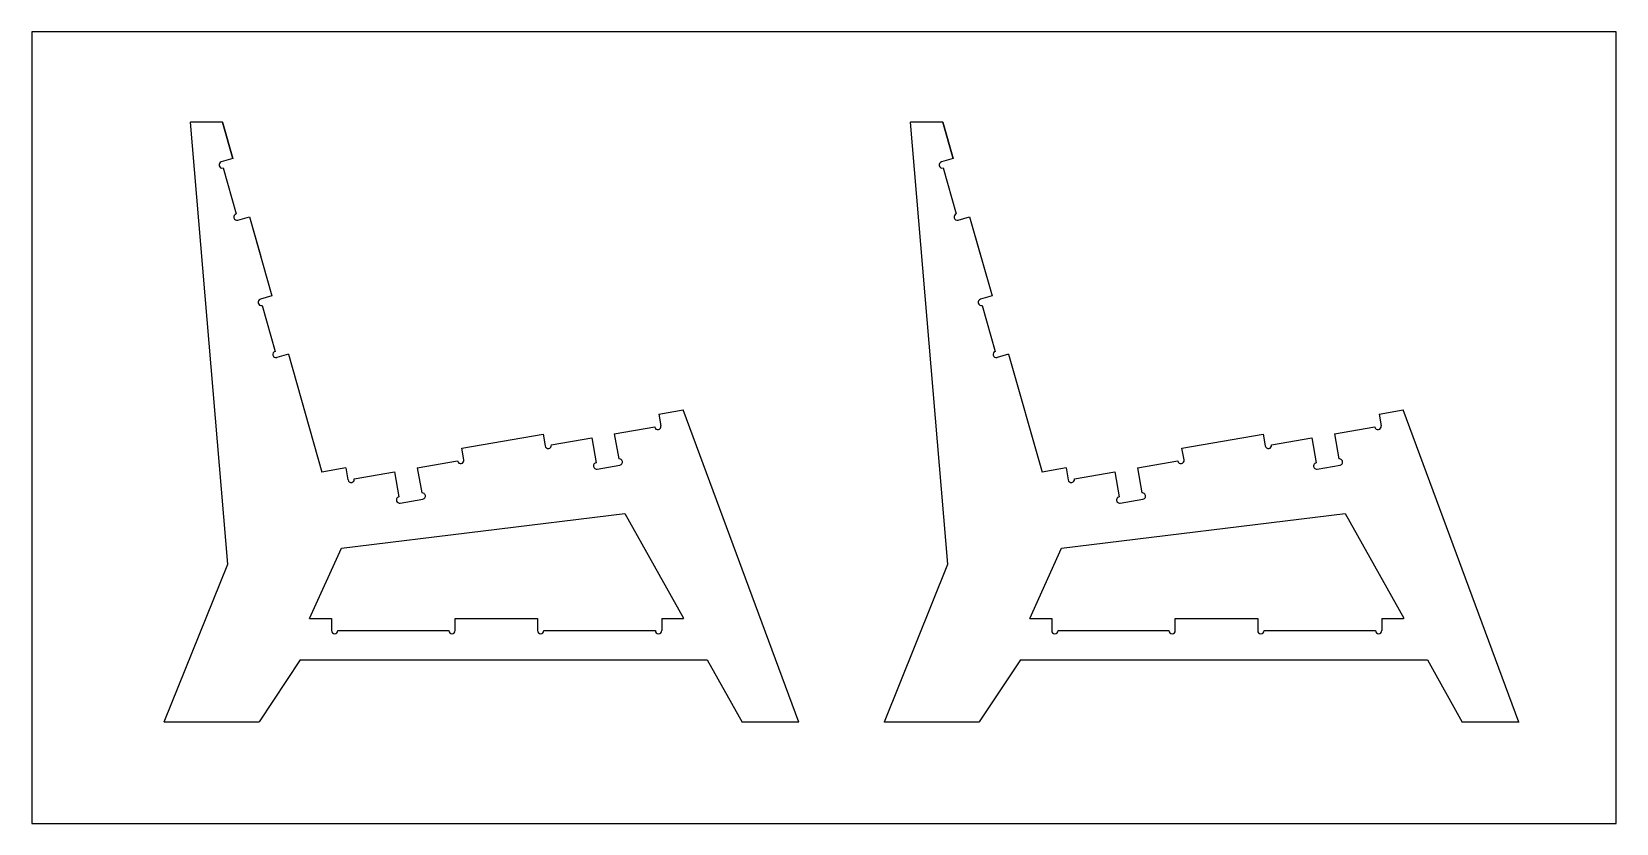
# Model space of a CAD drawing. Header units: millimetres. Extents: x 0 to 2500, y 0 to 1250.
import ezdxf

# ---------------------------------------------------------------- set-up
doc = ezdxf.new("R2010")
doc.units = ezdxf.units.MM
doc.header["$LTSCALE"] = 508
doc.header["$MEASUREMENT"] = 0
for name, color, linetype in [('0_BOARD_18mm_birch ply', 7, 'Continuous'), ('1_9.53mmTool_18mmDeep_Outside', 35, 'Continuous'), ('2_9.53mmTool_18mmDeep_Inside', 21, 'Continuous')]:
    doc.layers.add(name, color=color, linetype=linetype)

# ---------------------------------------------------------------- blocks, each defined once
blk = doc.blocks.new('profilo')
at = {"layer": '1_9.53mmTool_18mmDeep_Outside'}
for p, q in [((351.8, -323.5), (291.8, -323.5)), ((351.8, -323.5), (351.8, -342.5)), ((447.3, -323.5), (577.3, -323.5)), ((447.3, -323.5), (512.3, -323.5)), ((672.8, -323.5), (672.8, -342.5)), ((361.8, -342.5), (437.3, -342.5)), ((587.3, -342.5), (662.8, -342.5))]:
    blk.add_line(p, q, dxfattribs=at)
at = {"layer": '1_9.53mmTool_18mmDeep_Outside', "flags": 128}
blk.add_lwpolyline([(447.3, -342.5), (447.3, -323.5), (577.3, -323.5), (577.3, -342.5)], dxfattribs=at)
at = {"layer": '1_9.53mmTool_18mmDeep_Outside'}
for centre in [(356.8, -342.5), (442.3, -342.5), (582.3, -342.5), (667.8, -342.5)]:
    blk.add_arc(centre, 5, 180, 360, dxfattribs=at)
blk = doc.blocks.new('incavo')
at = {"layer": '2_9.53mmTool_18mmDeep_Inside'}
for p, q in [((508.8, 1219.6), (508.7, 1179.4)), ((545, 1219.5), (545.1, 1179.3)), ((508.7, 1169.4), (545.1, 1169.3))]:
    blk.add_line(p, q, dxfattribs=at)
for centre, start, end in [((508.7, 1174.4), 89.7911, 270), ((545.1, 1174.3), 270, 90.2089)]:
    blk.add_arc(centre, 5, start, end, dxfattribs=at)

msp = doc.modelspace()

# ---------------------------------------------------------------- linework, layer by layer
at = {"layer": '0_BOARD_18mm_birch ply', "flags": 128}
msp.add_lwpolyline([(0, 0), (2500, 0), (2500, 1250), (0, 1250), (0, 0)], dxfattribs=at)
at = {"layer": '1_9.53mmTool_18mmDeep_Outside'}
for p, q in [((405.1, 740.7), (457.9, 554.5)), ((1541.3, 740.7), (1594.1, 554.5)), ((989.5, 646.3), (1027.6, 652.9)), ((1210.2, 160), (1027.6, 652.9)), ((2125.7, 646.3), (2163.8, 652.9)), ((2346.4, 160), (2163.8, 652.9)), ((919.2, 614.9), (982.9, 625.8)), ((989.5, 646.3), (992.7, 627.5)), ((2055.4, 614.9), (2119.1, 625.8)), ((2125.7, 646.3), (2128.9, 627.5)), ((495.8, 561.1), (457.9, 554.5)), ((608.3, 561.2), (672, 572.2)), ((1632, 561.1), (1594.1, 554.5)), ((1744.5, 561.2), (1808.2, 572.2)), ((488.7, 434.5), (935.8, 489.3)), ((935.8, 489.3), (1028.4, 323.8)), ((1624.9, 434.5), (2072, 489.3)), ((2072, 489.3), (2164.6, 323.8)), ((438.5, 323.3), (488.7, 434.5)), ((1574.7, 323.3), (1624.9, 434.5)), ((438.5, 323.3), (473, 323.3)), ((473, 323.3), (473, 304.8)), ((473, 323.3), (473, 304.3)), ((483, 304.3), (658, 304.3)), ((668, 323.3), (798, 323.3)), ((808, 304.3), (983.9, 304.3)), ((993.9, 323.3), (993.9, 304.3)), ((993.9, 323.3), (1028.2, 323.3)), ((1028.2, 323.3), (1028.4, 323.8)), ((1574.7, 323.3), (1609.2, 323.3)), ((1609.2, 323.3), (1609.2, 304.8)), ((1609.2, 323.3), (1609.2, 304.3)), ((1619.2, 304.3), (1794.2, 304.3)), ((1804.2, 323.3), (1934.2, 323.3)), ((1944.2, 304.3), (2120.1, 304.3)), ((2130.1, 323.3), (2130.1, 304.3)), ((2130.1, 323.3), (2164.4, 323.3)), ((2164.4, 323.3), (2164.6, 323.8)), ((423.7, 258.3), (1065.1, 258.3)), ((1065.1, 258.3), (1065.8, 257.9)), ((1065.8, 257.9), (1120.8, 160)), ((1559.9, 258.3), (2201.3, 258.3)), ((2201.3, 258.3), (2202, 257.9)), ((2202, 257.9), (2257, 160)), ((209.1, 160.2), (209.1, 160.2)), ((1345.3, 160.2), (1345.3, 160.2))]:
    msp.add_line(p, q, dxfattribs=at)
at = {"layer": '1_9.53mmTool_18mmDeep_Outside', "flags": 128}
for points in [[(209.1, 160.5), (309.4, 409.4), (250.4, 1107.2), (250.9, 1107.7), (300.5, 1107.7), (301.1, 1107.2), (317.5, 1049.5)], [(1345.3, 160.5), (1445.6, 409.4), (1386.6, 1107.2), (1387.1, 1107.7), (1436.7, 1107.7), (1437.3, 1107.2), (1453.7, 1049.5)], [(681.8, 573.9), (678.6, 592.6), (806.7, 614.7), (809.9, 596)], [(819.8, 597.7), (883.5, 608.7)], [(1818, 573.9), (1814.8, 592.6), (1942.9, 614.7), (1946.1, 596)], [(1956, 597.7), (2019.7, 608.7)], [(495.8, 561.1), (499, 542.3)], [(508.9, 544), (572.6, 555)], [(1632, 561.1), (1635.2, 542.3)], [(1645.1, 544), (1708.8, 555)], [(668, 304.3), (668, 323.3), (798, 323.3), (798, 304.3)], [(1804.2, 304.3), (1804.2, 323.3), (1934.2, 323.3), (1934.2, 304.3)], [(423.7, 258.3), (358.7, 160.4), (357.9, 160), (209.5, 160), (209.1, 160.5)], [(1559.9, 258.3), (1494.9, 160.4), (1494.1, 160), (1345.7, 160), (1345.3, 160.5)], [(1210.3, 160), (1120.8, 160)], [(2346.5, 160), (2257, 160)]]:
    msp.add_lwpolyline(points, dxfattribs=at)
at = {"layer": '1_9.53mmTool_18mmDeep_Outside'}
for centre, start, end in [((987.8, 626.7), 189.7929, 9.7929), ((2124, 626.7), 189.7929, 9.7929), ((814.9, 596.8), 189.7929, 9.7929), ((1951.1, 596.8), 189.7929, 9.7929), ((676.9, 573), 189.7929, 9.7929), ((1813.1, 573), 189.7929, 9.7929), ((504, 543.2), 189.7929, 9.7929), ((1640.2, 543.2), 189.7929, 9.7929), ((478, 304.3), 180, 360), ((663, 304.3), 180, 360), ((803, 304.3), 180, 360), ((988.9, 304.3), 180, 360), ((1614.2, 304.3), 180, 360), ((1799.2, 304.3), 180, 360), ((1939.2, 304.3), 180, 360), ((2125.1, 304.3), 180, 360)]:
    msp.add_arc(centre, 5, start, end, dxfattribs=at)

# ---------------------------------------------------------------- block references
for name, p, rotation in [('profilo', (532.7, 1476.3), 285.8347984863599), ('profilo', (1668.9, 1476.3), 285.8347984863599), ('incavo', (591.9, -680.1), 9.89723551270543), ('incavo', (1728.1, -680.1), 9.89723551270543)]:
    msp.add_blockref(name, p, dxfattribs=dict(at, rotation=rotation))
at = {"layer": '2_9.53mmTool_18mmDeep_Inside', "rotation": 9.89723551270543}
for p in [(281, -733.8), (1417.2, -733.8)]:
    msp.add_blockref('incavo', p, dxfattribs=at)

doc.saveas('drawing.dxf')
